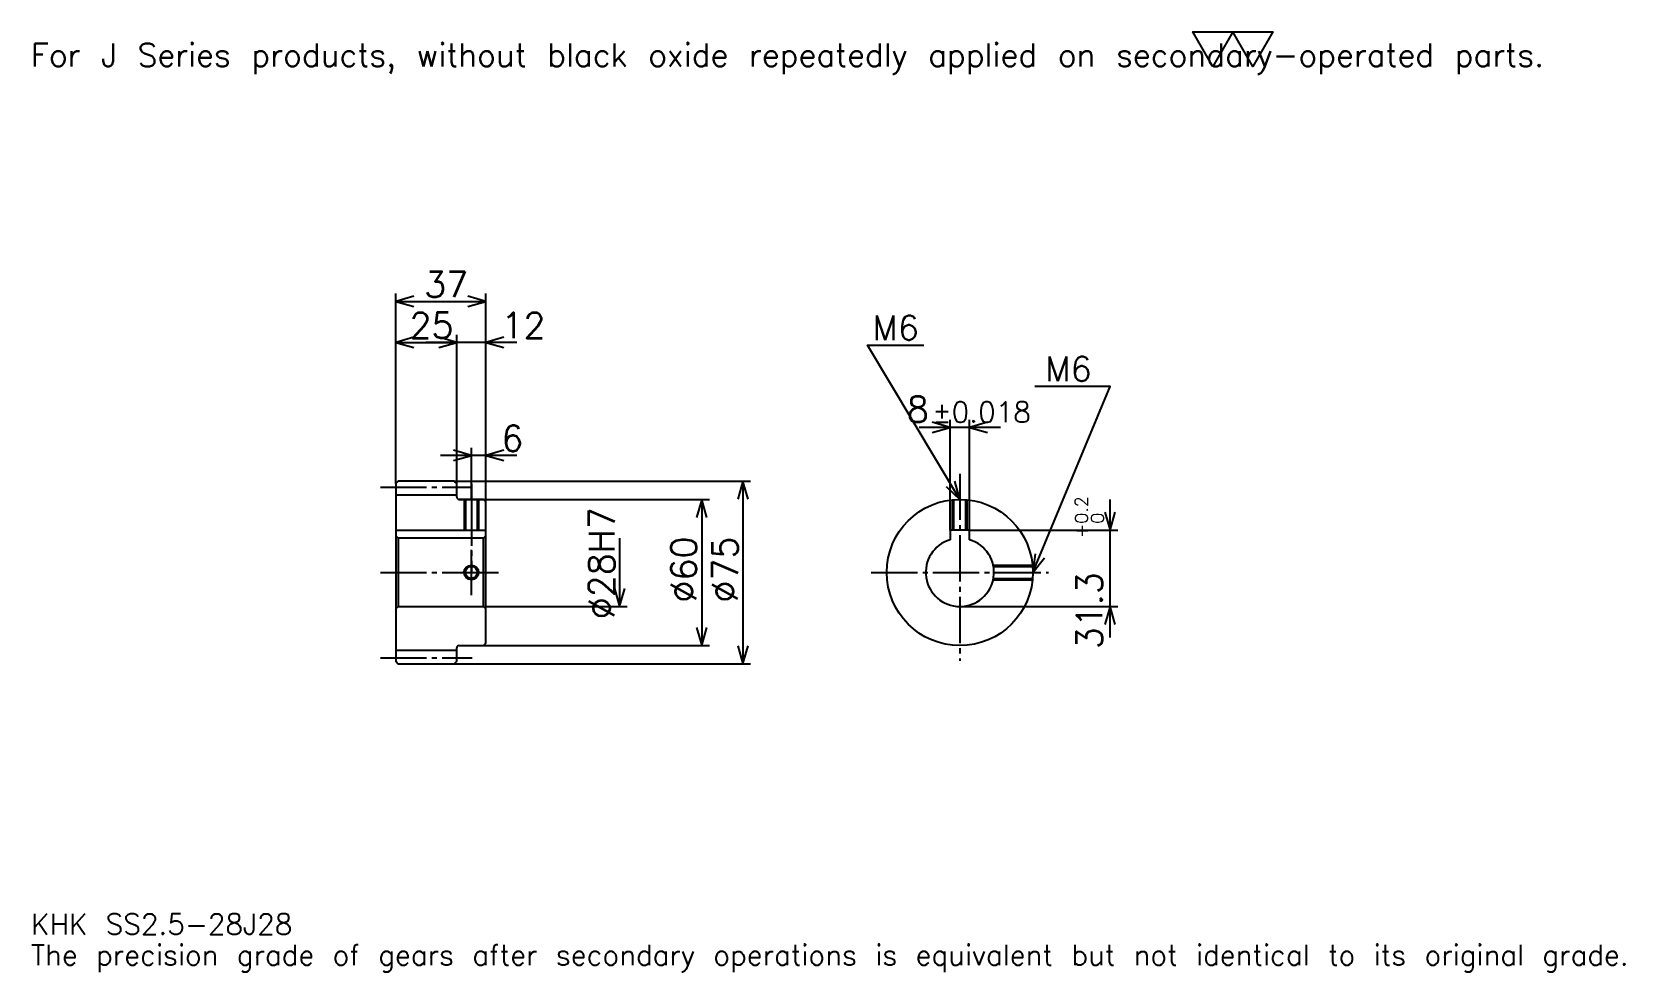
# Model space of a CAD drawing. Extents: x 21 to 675, y 8 to 394.
import ezdxf

# ---------------------------------------------------------------- set-up
doc = ezdxf.new("R2010")
doc.units = 0
doc.linetypes.add('DASHDOT', pattern=[25.304349, 18.978261, -2.108696, 2.108696, -2.108696])
doc.layers.get('0').update_dxf_attribs({"linetype": 'CONTINUOUS'})
doc.layers.add('DASHDOT', color=6, linetype='DASHDOT')
doc.styles.add('KANJI', font='TXT', dxfattribs={"bigfont": 'BIGFONT'})

msp = doc.modelspace()

# ---------------------------------------------------------------- linework, layer by layer
at = {"color": 5}
for p, q in [((170.804337, 209.358688), (170.804337, 286.32608)), ((170.804337, 283.163025), (207.804337, 283.163025)), ((207.804337, 209.358688), (207.804337, 286.32608)), ((195.804337, 209.358688), (195.804337, 269.456512)), ((170.804337, 266.293457), (195.804337, 266.293457)), ((220.456512, 266.293457), (183.152161, 266.293457)), ((418.934753, 231.380432), (385.630432, 231.380432)), ((398.282593, 189.158691), (398.282593, 234.543472)), ((406.282593, 189.158691), (406.282593, 234.543472)), ((201.804337, 209.358688), (201.804337, 223.065216)), ((220.456512, 219.902161), (189.152161, 219.902161)), ((170.804337, 208.358688), (170.804337, 209.358688)), ((194.804337, 209.358688), (207.804337, 209.358688)), ((195.804337, 208.358688), (195.804337, 209.358688)), ((201.804337, 201.858688), (201.804337, 209.358688)), ((201.804337, 201.858688), (201.804337, 209.358688)), ((207.804337, 209.358688), (316.402161, 209.358688)), ((207.804337, 200.858688), (207.804337, 209.358688)), ((313.239136, 209.358688), (313.239136, 134.358688)), ((196.804337, 201.858688), (207.804337, 201.858688)), ((207.804337, 201.858688), (299.532593, 201.858688)), ((296.369568, 201.858688), (296.369568, 141.858688)), ((463.913025, 145.206512), (463.913025, 201.810867)), ((262.630432, 185.858688), (262.630432, 157.858688)), ((406.282593, 189.158691), (467.076111, 189.158691)), ((207.804337, 157.858688), (265.793457, 157.858688)), ((402.282593, 157.858688), (467.076111, 157.858688)), ((196.804337, 141.858688), (207.804337, 141.858688)), ((207.804337, 141.858688), (299.532593, 141.858688)), ((194.804337, 134.358688), (207.804337, 134.358688)), ((207.804337, 134.358688), (316.402161, 134.358688))]:
    msp.add_line(p, q, dxfattribs=at)
at = {"color": 4}
for p, q in [((170.804337, 203.733688), (195.804337, 203.733688)), ((170.804337, 189.158691), (207.804337, 189.158691)), ((171.804337, 185.858688), (171.804337, 157.858688)), ((206.804337, 185.858688), (207.804337, 186.858688)), ((206.804337, 157.858688), (207.804337, 156.858688)), ((170.804337, 139.983688), (195.804337, 139.983688))]:
    msp.add_line(p, q, dxfattribs=at)
at = {"color": 7}
msp.add_lwpolyline([(506.086945, 379.565216), (497.863037, 393.820007), (530.758667, 393.820007), (522.53479, 379.565216), (514.310852, 393.820007), (506.086945, 379.565216)], dxfattribs=at)
at = {"color": 5}
for points in [[(178.184769, 285.271729), (170.804337, 283.163025), (178.184769, 281.054321)], [(200.423904, 281.054321), (207.804337, 283.163025), (200.423904, 285.271729)], [(178.184769, 268.402161), (170.804337, 266.293457), (178.184769, 264.184784)], [(188.423904, 264.184784), (195.804337, 266.293457), (188.423904, 268.402161)], [(188.423904, 264.184784), (195.804337, 266.293457), (188.423904, 268.402161)], [(215.184769, 268.402161), (207.804337, 266.293457), (215.184769, 264.184784)], [(402.282593, 201.858688), (364.32608, 265.119568), (387.521729, 265.119568)], [(432.282593, 171.858688), (463.913025, 248.25), (433.126099, 248.25)], [(390.902161, 229.271729), (398.282593, 231.380432), (390.902161, 233.48912)], [(413.663025, 233.48912), (406.282593, 231.380432), (413.663025, 229.271729)], [(194.423904, 217.793472), (201.804337, 219.902161), (194.423904, 222.010864)], [(215.184769, 222.010864), (207.804337, 219.902161), (215.184769, 217.793472)], [(315.347809, 201.978256), (313.239136, 209.358688), (311.130432, 201.978256)], [(396.677185, 207.102448), (402.282593, 201.858688), (400.293579, 209.272278)], [(298.478241, 194.478256), (296.369568, 201.858688), (294.260864, 194.478256)], [(461.804321, 196.539124), (463.913025, 189.158691), (466.021729, 196.539124)], [(433.157776, 179.484406), (432.282593, 171.858688), (437.054382, 177.870987)], [(260.521729, 165.23912), (262.630432, 157.858688), (264.739136, 165.23912)], [(466.021729, 150.478256), (463.913025, 157.858688), (461.804321, 150.478256)], [(294.260864, 149.23912), (296.369568, 141.858688), (298.478241, 149.23912)], [(311.130432, 141.73912), (313.239136, 134.358688), (315.347809, 141.73912)]]:
    msp.add_lwpolyline(points, dxfattribs=at)
at = {"color": 4}
for points in [[(195.804337, 202.858688), (195.804337, 208.358688), (194.804337, 209.358688), (171.804337, 209.358688), (170.804337, 208.358688), (170.804337, 156.858688)], [(196.804337, 141.858688), (206.804337, 141.858688), (207.804337, 142.858688), (207.804337, 200.858688), (206.804337, 201.858688), (196.804337, 201.858688)], [(198.804337, 201.858688), (198.804337, 189.158691)], [(199.34433, 201.858688), (199.34433, 189.158691)], [(204.264343, 201.858688), (204.264343, 189.158691)], [(204.804337, 201.858688), (204.804337, 189.158691)], [(399.282593, 189.158691), (399.282593, 201.708313)], [(399.822571, 189.158691), (399.822571, 201.75766)], [(404.742615, 189.158691), (404.742615, 201.75766)], [(405.282593, 189.158691), (405.282593, 201.708313)], [(170.804337, 156.858688), (171.804337, 157.858688), (206.804337, 157.858688), (206.804337, 185.858688), (171.804337, 185.858688), (170.804337, 186.858688)], [(406.282593, 185.275101), (406.282593, 189.158691), (398.282593, 189.158691), (398.282593, 185.275101)], [(415.957397, 174.858688), (432.132202, 174.858688)], [(416.064758, 174.318695), (432.18158, 174.318695)], [(415.957397, 168.858688), (432.132202, 168.858688)], [(416.064758, 169.398682), (432.18158, 169.398682)], [(170.804337, 156.858688), (170.804337, 135.358688), (171.804337, 134.358688), (194.804337, 134.358688), (195.804337, 135.358688), (195.804337, 140.858688)]]:
    msp.add_lwpolyline(points, dxfattribs=at)
for centre, radius in [((402.282593, 171.858688), 30), ((201.804337, 171.858688), 2.46)]:
    msp.add_circle(centre, radius, dxfattribs=at)
at = {"color": 7}
msp.add_circle((201.804337, 171.858688), 3, dxfattribs=at)
at = {"color": 4}
for centre, radius, start, end in [((196.804337, 202.858688), 1, 180, 270), ((402.282593, 171.858688), 14, 106.601549926, 73.398450074), ((196.804337, 140.858688), 1, 90, 180)]:
    msp.add_arc(centre, radius, start, end, dxfattribs=at)
at = {"layer": 'DASHDOT', "color": 7}
for p, q in [((402.282593, 212.402161), (402.282593, 135.532593)), ((164.478256, 206.858688), (202.130417, 206.858688)), ((201.804337, 201.858688), (201.804337, 171.858688)), ((164.478256, 171.858688), (214.130432, 171.858688)), ((365.956512, 171.858688), (438.608704, 171.858688)), ((164.478256, 136.858688), (202.130417, 136.858688))]:
    msp.add_line(p, q, dxfattribs=at)
for points in [[(201.804337, 208.184784), (201.804337, 182.832596)], [(201.804337, 162.532608), (201.804337, 181.184769)], [(192.478241, 171.858688), (211.130432, 171.858688)]]:
    msp.add_lwpolyline(points, dxfattribs=at)

# ---------------------------------------------------------------- texts
at = {"color": 7, "style": 'KANJI'}
for s, height, p in [('For J Series products, without black oxide repeatedly applied on secondary-operated parts.', 9.48913, (21.086956, 379.565216)), ('37', 10.543478, (182.45108, 284.849976)), ('25', 10.543478, (176.45108, 267.980438)), ('12', 10.543478, (214.130432, 267.980438)), ('M6', 10.12174, (366.434753, 267.228271)), ('M6', 10.12174, (437.343506, 250.358688)), ('8', 10.543478, (380.518768, 233.48912)), ('%%p0.018', 8.434783, (390.955505, 233.48912)), ('6', 10.543478, (214.130432, 221.589127)), ('KHK SS2.5-28J28', 8.434783, (21.086956, 23.195652)), ('The precision grade of gears after secondary operations is equivalent but not identical to its original grade.', 8.434783, (21.086956, 10.543478))]:
    msp.add_text(s, height=height, dxfattribs=at).set_placement(p)
for s, height, p in [('%%c28H7', 10.543478, (260.521729, 152.616837)), ('0.2', 5.271739, (454.845642, 191.85614)), ('+', 5.271739, (454.845642, 185.951797)), ('0', 5.271739, (461.382629, 191.85614)), ('%%c60', 10.543478, (294.260864, 159.470093)), ('%%c75', 10.543478, (311.130432, 159.470093)), ('31.3', 10.543478, (460.75, 140.31546))]:
    msp.add_text(s, height=height, rotation=90, dxfattribs=at).set_placement(p)

doc.saveas('drawing.dxf')
